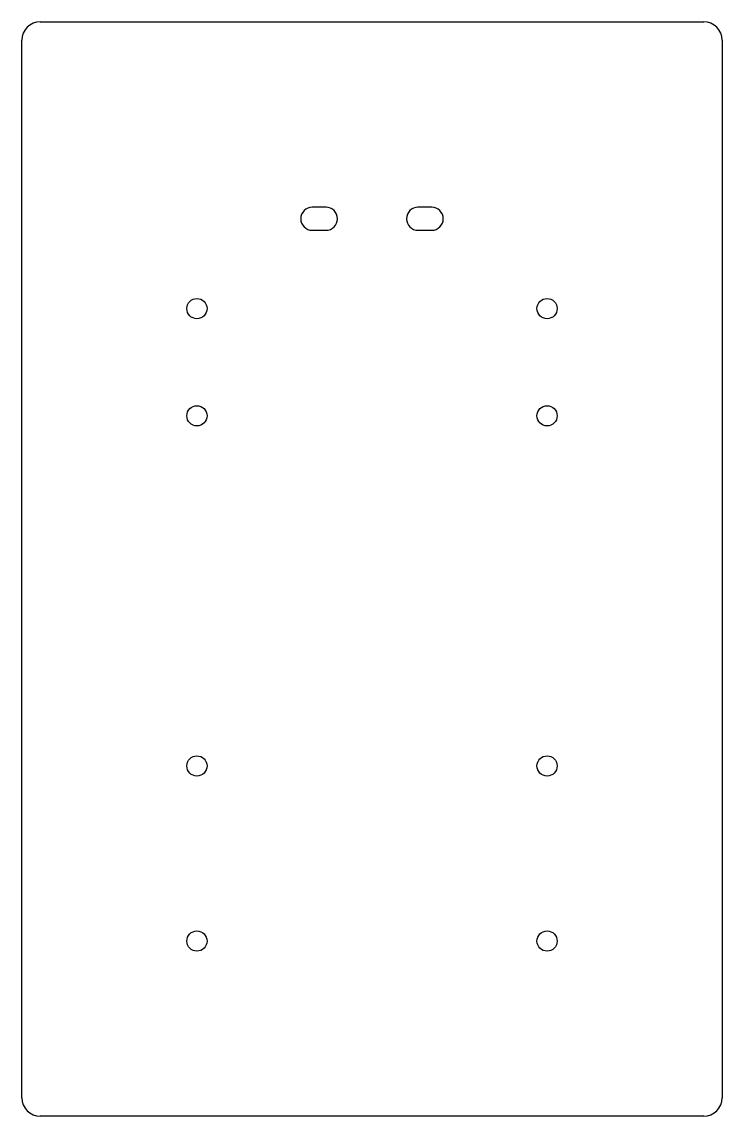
# Model space of a CAD drawing. Extents: x 30 to 106, y -149 to -30.
import ezdxf

# ---------------------------------------------------------------- set-up
doc = ezdxf.new("R2010")
doc.units = 0
doc.layers.add('BLACK', color=7, linetype='CONTINUOUS')

msp = doc.modelspace()

# ---------------------------------------------------------------- linework, layer by layer
at = {"layer": 'BLACK', "linetype": 'CONTINUOUS'}
for p, q in [((32, -30), (104.2, -30)), ((30, -147.0625), (30, -32)), ((106.2, -32), (106.2, -147.0625)), ((63.095, -50.175001), (61.595, -50.175001)), ((74.605, -50.175001), (73.105, -50.175001)), ((61.595, -52.674999), (63.095, -52.674999)), ((73.105, -52.674999), (74.605, -52.674999)), ((104.2, -149.0625), (32, -149.0625))]:
    msp.add_line(p, q, dxfattribs=at)
at = {"layer": 'BLACK'}
for centre in [(49.05, -61.2), (87.15, -61.2), (49.05, -72.8625), (87.15, -72.8625), (49.05, -110.9625), (87.15, -110.9625), (49.05, -130.0125), (87.15, -130.0125)]:
    msp.add_circle(centre, 1.099999, dxfattribs=at)
for centre, radius, start, end in [((32, -32), 2, 90, 180), ((104.2, -32), 2, 0, 90), ((61.595, -51.425), 1.249999, 90, 270), ((63.095, -51.425), 1.249999, -90, 90), ((73.105, -51.425), 1.249999, 90, 270), ((74.605, -51.425), 1.249999, 270, 450), ((32, -147.0625), 2, -180, -90), ((104.2, -147.0625), 2, -90, 0)]:
    msp.add_arc(centre, radius, start, end, dxfattribs=at)

doc.saveas('drawing.dxf')
